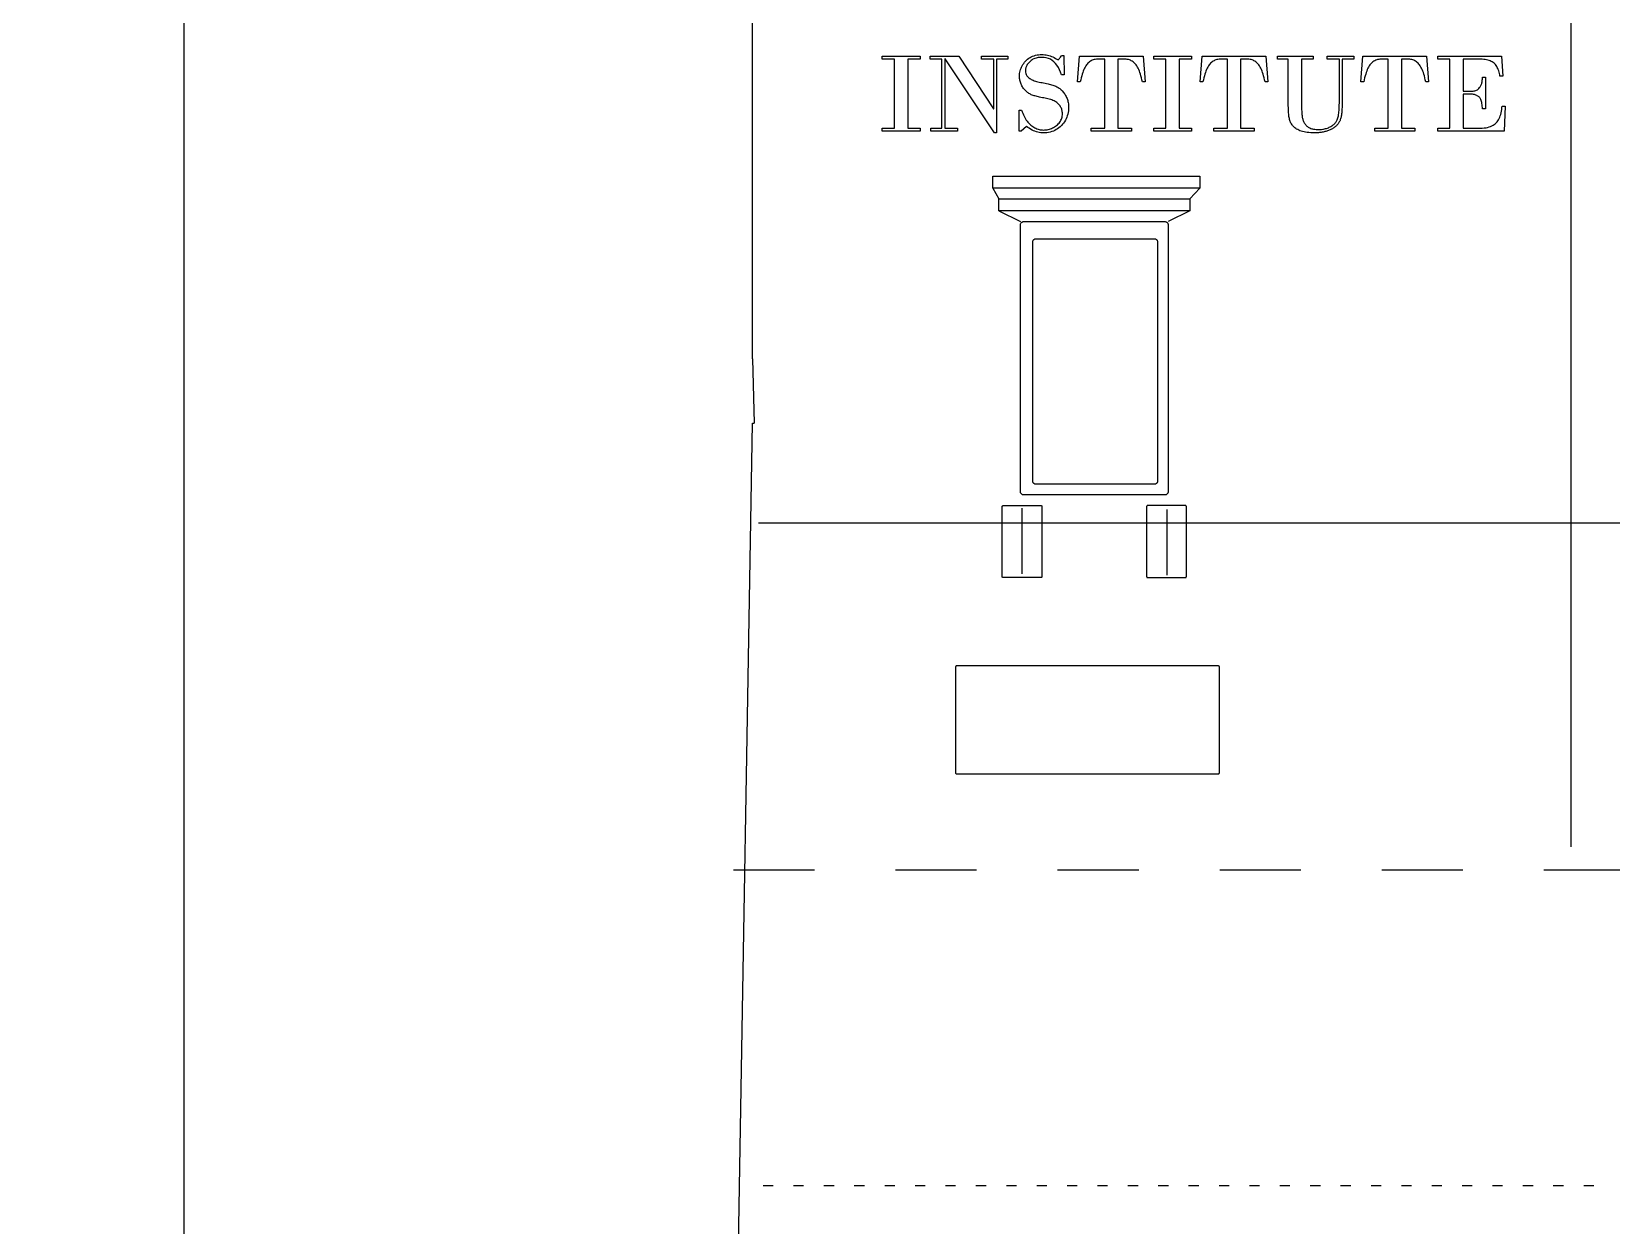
# Model space of a CAD drawing. Extents: x 1 to 211, y 73 to 297.
# Drawn here: x 0.6 to 78.6, y 183.9 to 242.8 of the extents above; entities that cross this region are included whole.
import ezdxf

# ---------------------------------------------------------------- set-up
doc = ezdxf.new("R2010")
doc.units = 0
doc.layers.add('Layer_1', color=7, linetype='CONTINUOUS')

msp = doc.modelspace()

# ---------------------------------------------------------------- linework, layer by layer
at = {"layer": 'Layer_1', "color": 7}
for points in [[(8.164498, 296.925619), (8.164498, 170.74947), (0.648154, 170.74947)], [(36.226427, 226.626995), (36.226427, 262.237207)], [(50.065971, 220.59284), (50.065971, 232.407731)], [(50.217269, 232.559029), (56.069587, 232.559029)], [(56.220885, 232.407731), (56.220885, 220.59284)], [(36.226427, 226.626996), (36.307527, 223.451994)], [(33.891987, 172.56127), (34.125427, 180.96524), (35.526097, 181.89901), (36.226427, 223.451993), (36.307527, 223.451993)], [(56.069587, 220.441542), (50.217269, 220.441542)], [(46.246828, 211.414589), (46.246828, 206.214052)], [(59.211315, 211.481186), (46.313425, 211.481186)], [(59.277912, 206.214052), (59.277912, 211.414589)], [(46.313425, 206.147455), (59.211315, 206.147455)]]:
    msp.add_lwpolyline(points, dxfattribs=at)
at = {"layer": 'Layer_1', "color": 1}
for points in [[(76.618614, 259.319656), (76.618614, 202.543642)], [(51.599725, 241.608441), (51.616265, 240.649327), (51.48673, 240.649327)], [(51.486733, 241.608441), (51.599725, 241.608441)], [(52.41001, 240.31033), (52.26945, 240.31033), (52.365913, 241.5671)], [(52.365913, 241.5671), (55.516106, 241.5671), (55.612566, 240.31033), (55.472006, 240.31033)], [(54.568013, 241.42654), (54.267601, 241.42654), (54.267601, 238.011764), (54.929059, 238.011764), (54.929059, 237.871205), (52.952957, 237.871205), (52.952957, 238.011764), (53.614415, 238.011764), (53.614415, 241.42654), (53.314003, 241.42654)], [(58.465105, 240.31033), (58.324545, 240.31033), (58.421008, 241.5671)], [(58.421008, 241.5671), (61.571201, 241.5671), (61.667661, 240.31033), (61.527102, 240.31033)], [(60.623109, 241.42654), (60.322697, 241.42654), (60.322697, 238.011764), (60.984157, 238.011764), (60.984157, 237.871205), (59.008052, 237.871205), (59.008052, 238.011764), (59.669509, 238.011764), (59.669509, 241.42654), (59.369097, 241.42654)], [(62.67639, 239.191362), (62.67639, 241.426538), (62.141712, 241.426538), (62.141712, 241.567098), (63.908355, 241.567098), (63.908355, 241.426538), (63.326824, 241.426538), (63.326824, 239.254752)], [(65.195438, 241.42654), (64.591858, 241.42654), (64.591858, 241.5671), (65.912017, 241.5671), (65.912017, 241.42654), (65.330486, 241.42654), (65.330486, 239.191364)], [(65.195441, 239.254752), (65.195438, 241.42654)], [(66.399843, 240.31033), (66.259283, 240.31033), (66.355746, 241.5671)], [(66.355746, 241.5671), (69.505939, 241.5671), (69.602399, 240.31033), (69.461842, 240.31033)], [(68.557849, 241.42654), (68.257437, 241.42654), (68.257437, 238.011764), (68.918895, 238.011764), (68.918895, 237.871205), (66.94279, 237.871205), (66.94279, 238.011764), (67.604248, 238.011764), (67.604248, 241.42654), (67.303835, 241.42654)], [(73.232151, 239.108679), (73.372711, 239.108679), (73.336881, 237.871202), (70.059908, 237.871202), (70.059908, 238.011761), (70.646952, 238.011761), (70.646952, 241.426537), (70.059908, 241.426537), (70.059908, 241.567097), (73.201833, 241.567097), (73.265223, 240.580423), (73.124663, 240.580423)], [(71.300143, 241.42654), (71.300143, 239.841798), (71.633628, 239.841798)], [(72.085623, 241.426537), (71.300143, 241.42654)], [(72.264769, 240.536325), (72.408085, 240.536325), (72.408085, 238.970875), (72.264769, 238.970875)], [(71.633628, 239.701235), (71.300143, 239.701235), (71.300143, 238.011761), (72.052551, 238.011761)], [(49.747647, 238.102715), (49.488576, 237.871205), (49.392116, 237.871205), (49.392116, 238.904732), (49.510627, 238.904732)], [(48.096195, 235.068782), (48.096195, 235.647085)], [(48.103601, 235.654491), (58.304317, 235.654491)], [(58.311723, 235.647085), (58.311723, 235.068782)], [(48.096196, 235.061378), (48.392169, 234.531333)], [(58.304317, 235.061376), (48.103601, 235.061376)], [(58.311721, 235.061378), (57.821403, 234.531333)], [(48.392169, 233.936471), (49.450505, 233.407299)], [(48.39217, 233.943897), (48.39217, 234.523907)], [(48.399597, 234.531334), (57.813975, 234.531334)], [(57.813975, 233.936469), (48.399597, 233.936469)], [(57.80839, 233.936471), (56.750054, 233.407299)], [(57.821403, 234.523907), (57.821403, 233.943897)], [(49.450504, 220.080875), (49.450504, 233.238802)], [(49.619001, 233.407299), (56.581557, 233.407299)], [(56.750054, 233.238802), (56.750054, 220.080875)], [(56.581557, 219.912378), (49.619001, 219.912378)], [(48.556026, 215.876818), (48.556026, 219.345715)], [(48.600448, 219.390137), (50.471342, 219.390137)], [(49.528292, 219.256882), (49.528292, 216.019446)], [(50.515764, 219.345715), (50.515764, 215.876818)], [(55.684797, 219.345715), (55.684797, 215.876818)], [(57.600113, 219.390137), (55.729219, 219.390137)], [(56.672978, 219.201064), (56.672978, 215.963627)], [(57.644535, 215.876818), (57.644535, 219.345715)], [(36.534197, 218.543336), (176.51778, 218.543336)], [(50.471342, 215.832396), (48.600448, 215.832396)], [(55.729219, 215.832396), (57.600113, 215.832396)]]:
    msp.add_lwpolyline(points, dxfattribs=at)
for points in [[(43.235039, 238.011764), (43.235039, 241.42654), (42.631459, 241.42654), (42.631459, 241.5671), (44.500077, 241.5671), (44.500077, 241.42654), (43.890984, 241.42654), (43.890984, 238.011764), (44.500077, 238.011764), (44.500077, 237.871205), (42.631459, 237.871205), (42.631459, 238.011764)], [(48.281411, 241.42654), (48.281411, 237.785766), (48.168412, 237.785766), (45.734798, 241.443077), (45.723778, 241.443077), (45.723778, 238.011764), (46.349407, 238.011764), (46.349407, 237.871205), (45.034759, 237.871205), (45.034759, 238.011764), (45.583218, 238.011764), (45.583218, 241.42654), (44.996174, 241.42654), (44.996174, 241.5671), (46.407284, 241.5671), (48.129831, 238.97639), (48.140851, 238.97639), (48.140851, 241.42654), (47.529003, 241.42654), (47.529003, 241.5671), (48.840894, 241.5671), (48.840894, 241.42654)], [(56.637828, 238.011764), (56.637828, 241.42654), (56.034248, 241.42654), (56.034248, 241.5671), (57.902866, 241.5671), (57.902866, 241.42654), (57.293774, 241.42654), (57.293774, 238.011764), (57.902866, 238.011764), (57.902866, 237.871205), (56.034248, 237.871205), (56.034248, 238.011764)], [(48.103601, 235.654491)], [(48.399597, 234.531334)], [(49.619001, 233.407299)], [(48.600448, 219.390137)], [(57.600113, 219.390137)]]:
    msp.add_lwpolyline(points, close=True, dxfattribs=at)
at = {"layer": 'Layer_1', "color": 7}
for points in [[(50.217269, 232.559029)], [(59.211315, 211.481186)]]:
    msp.add_lwpolyline(points, close=True, dxfattribs=at)
at = {"layer": 'Layer_1', "color": 1}
for points, knots in [([(49.510627, 238.904732), (49.548199, 238.803793), (49.619268, 238.612864), (49.772473, 238.363118), (49.954379, 238.168897), (50.157708, 238.029665), (50.376629, 237.944148), (50.604019, 237.917798), (50.829649, 237.942635), (51.045419, 238.020774), (51.240072, 238.145076), (51.403194, 238.306318), (51.505551, 238.508349), (51.533611, 238.716718), (51.511909, 238.911755), (51.442464, 239.081858), (51.32549, 239.229482), (51.158315, 239.352634), (50.935921, 239.442838), (50.676291, 239.495778), (50.4153, 239.542063), (50.186148, 239.601239), (49.994044, 239.662904), (49.832718, 239.751071), (49.694256, 239.871085), (49.57389, 240.019051), (49.478897, 240.189986), (49.420677, 240.378667), (49.400592, 240.599536), (49.429812, 240.846039), (49.533395, 241.102839), (49.699163, 241.330737), (49.920738, 241.519722), (50.203439, 241.631645), (50.501183, 241.663039), (50.794209, 241.632569), (51.067532, 241.541571), (51.228149, 241.43631), (51.310344, 241.382443)], [0, 0, 0, 0, 0.322558, 0.610126, 0.87245, 1.115196, 1.343478, 1.570505, 1.795155, 2.018616, 2.252663, 2.483518, 2.698394, 2.919091, 3.104793, 3.281537, 3.462805, 3.662957, 3.897584, 4.176578, 4.456505, 4.692694, 4.886292, 5.060233, 5.240095, 5.432505, 5.629857, 5.823099, 6.020308, 6.29151, 6.559518, 6.841783, 7.129969, 7.420846, 7.739309, 8.019286, 8.299638, 8.59348, 8.59348, 8.59348, 8.59348]), ([(51.48673, 240.649327), (51.423141, 240.816481), (51.307731, 241.119858), (50.951572, 241.452345), (50.57623, 241.526441), (50.282918, 241.498614), (50.073391, 241.428082), (49.911401, 241.306038), (49.793809, 241.163703), (49.717654, 241.012703), (49.693681, 240.861674), (49.713126, 240.720021), (49.775685, 240.59447), (49.880673, 240.481539), (50.042692, 240.389764), (50.263368, 240.31555), (50.529485, 240.262044), (50.802294, 240.213347), (51.042356, 240.147806), (51.240464, 240.073056), (51.406774, 239.974662), (51.547138, 239.841138), (51.666671, 239.676856), (51.76257, 239.487387), (51.819693, 239.274555), (51.839743, 239.011899), (51.807768, 238.71231), (51.686255, 238.398925), (51.485791, 238.138591), (51.231827, 237.934106), (50.927589, 237.810254), (50.614388, 237.773239), (50.306873, 237.810797), (50.01557, 237.920234), (49.839775, 238.039967), (49.747647, 238.102715)], [0, 0, 0, 0, 0.53184, 0.965263, 1.394116, 1.633557, 1.846266, 2.047773, 2.233353, 2.396479, 2.548979, 2.684835, 2.818779, 2.963327, 3.140839, 3.370975, 3.65955, 3.954309, 4.202158, 4.405055, 4.587924, 4.777722, 4.981864, 5.19496, 5.411141, 5.638241, 5.982269, 6.306067, 6.633309, 6.957092, 7.273053, 7.605598, 7.892258, 8.195156, 8.528687, 8.528687, 8.528687, 8.528687]), ([(51.310344, 241.382443), (51.332449, 241.404678), (51.377024, 241.449516), (51.436052, 241.525438), (51.469696, 241.580539), (51.486733, 241.608441)], [0, 0, 0, 0, 0.094002, 0.189563, 0.287598, 0.287598, 0.287598, 0.287598]), ([(53.314003, 241.42654), (53.240838, 241.421924), (53.099323, 241.412994), (52.903229, 241.326596), (52.734501, 241.182704), (52.601397, 240.961812), (52.490498, 240.66559), (52.438726, 240.437078), (52.41001, 240.31033)], [0, 0, 0, 0, 0.21848, 0.422586, 0.630251, 0.87412, 1.186833, 1.576316, 1.576316, 1.576316, 1.576316]), ([(55.472006, 240.31033), (55.443211, 240.437066), (55.391276, 240.665647), (55.279735, 240.96232), (55.144644, 241.181713), (54.977694, 241.326814), (54.782175, 241.413028), (54.641065, 241.421931), (54.568013, 241.42654)], [0, 0, 0, 0, 0.389559, 0.702607, 0.94731, 1.15381, 1.357073, 1.575249, 1.575249, 1.575249, 1.575249]), ([(59.369097, 241.42654), (59.295933, 241.421924), (59.154417, 241.412994), (58.958324, 241.326596), (58.789596, 241.182704), (58.656492, 240.961812), (58.545593, 240.66559), (58.493821, 240.437078), (58.465105, 240.31033)], [0, 0, 0, 0, 0.218479, 0.422585, 0.63025, 0.874119, 1.186832, 1.576315, 1.576315, 1.576315, 1.576315]), ([(61.527102, 240.31033), (61.498307, 240.437066), (61.446372, 240.665647), (61.334831, 240.96232), (61.19974, 241.181714), (61.03279, 241.326813), (60.837271, 241.413028), (60.696161, 241.421931), (60.623109, 241.42654)], [0, 0, 0, 0, 0.389559, 0.702607, 0.94731, 1.15381, 1.357074, 1.575249, 1.575249, 1.575249, 1.575249]), ([(67.303835, 241.42654), (67.230671, 241.421924), (67.089155, 241.412994), (66.893062, 241.326596), (66.724334, 241.182704), (66.59123, 240.961812), (66.480331, 240.66559), (66.428559, 240.437078), (66.399843, 240.31033)], [0, 0, 0, 0, 0.218479, 0.422585, 0.63025, 0.874119, 1.186832, 1.576315, 1.576315, 1.576315, 1.576315]), ([(69.461842, 240.31033), (69.433047, 240.437066), (69.381112, 240.665647), (69.269571, 240.96232), (69.13448, 241.181713), (68.96753, 241.326814), (68.772011, 241.413028), (68.630901, 241.421931), (68.557849, 241.42654)], [0, 0, 0, 0, 0.389559, 0.702607, 0.94731, 1.15381, 1.357073, 1.575249, 1.575249, 1.575249, 1.575249]), ([(73.124663, 240.580423), (73.106746, 240.671999), (73.073605, 240.841381), (72.975054, 241.063949), (72.837412, 241.239398), (72.638024, 241.354532), (72.381551, 241.417105), (72.190746, 241.423187), (72.085623, 241.426537)], [0, 0, 0, 0, 0.279206, 0.516424, 0.723959, 0.936659, 1.193374, 1.508339, 1.508339, 1.508339, 1.508339]), ([(71.633628, 239.841798), (71.670829, 239.842365), (71.741329, 239.843439), (71.840787, 239.855031), (71.931846, 239.87115), (72.015958, 239.909333), (72.090237, 239.975423), (72.159293, 240.066147), (72.216782, 240.190034), (72.252193, 240.351241), (72.260317, 240.470811), (72.264769, 240.536325)], [0, 0, 0, 0, 0.111529, 0.211358, 0.300247, 0.387938, 0.484396, 0.595377, 0.728117, 0.890559, 1.087434, 1.087434, 1.087434, 1.087434]), ([(72.264769, 238.970875), (72.258003, 239.05911), (72.246032, 239.215221), (72.193539, 239.418341), (72.101747, 239.562574), (71.971353, 239.646752), (71.813159, 239.694266), (71.69669, 239.698787), (71.633628, 239.701235)], [0, 0, 0, 0, 0.265265, 0.469326, 0.623654, 0.765158, 0.924968, 1.113667, 1.113667, 1.113667, 1.113667]), ([(65.330486, 239.191364), (65.329216, 239.0929), (65.326912, 238.914369), (65.304036, 238.674268), (65.264053, 238.482455), (65.199962, 238.326609), (65.109742, 238.194486), (64.992883, 238.081396), (64.854887, 237.986536), (64.698858, 237.909672), (64.527962, 237.854132), (64.348073, 237.814957), (64.162704, 237.790726), (63.914632, 237.781686), (63.62765, 237.796677), (63.325043, 237.853792), (63.090953, 237.961049), (62.922507, 238.102773), (62.800277, 238.262258), (62.730985, 238.44992), (62.701066, 238.664344), (62.679286, 238.913756), (62.677403, 239.094219), (62.67639, 239.191362)], [0, 0, 0, 0, 0.295322, 0.535466, 0.722602, 0.880994, 1.037704, 1.199032, 1.36604, 1.538189, 1.718986, 1.903697, 2.089892, 2.279005, 2.647699, 2.950234, 3.19749, 3.410551, 3.604949, 3.793414, 4.003098, 4.252958, 4.544268, 4.544268, 4.544268, 4.544268]), ([(63.326824, 239.254752), (63.327486, 239.16204), (63.328709, 238.990788), (63.342643, 238.755333), (63.362364, 238.557422), (63.404275, 238.387432), (63.481397, 238.241811), (63.588309, 238.113468), (63.74061, 238.014161), (63.940453, 237.96078), (64.156204, 237.946273), (64.37049, 237.959791), (64.564124, 238.003149), (64.740345, 238.074085), (64.892607, 238.170792), (65.014146, 238.290476), (65.10647, 238.441411), (65.160987, 238.647638), (65.190814, 238.923669), (65.19377, 239.13521), (65.195441, 239.254752)], [0, 0, 0, 0, 0.278095, 0.513683, 0.707363, 0.874423, 1.035091, 1.197548, 1.370732, 1.571009, 1.810927, 2.017217, 2.213122, 2.403626, 2.584383, 2.750685, 2.911183, 3.108731, 3.384603, 3.743072, 3.743072, 3.743072, 3.743072]), ([(72.052551, 238.011761), (72.180572, 238.016214), (72.411399, 238.024244), (72.720292, 238.107955), (72.950268, 238.267512), (73.095447, 238.49854), (73.193804, 238.782192), (73.218699, 238.994147), (73.232151, 239.108679)], [0, 0, 0, 0, 0.383634, 0.691704, 0.946733, 1.202639, 1.496118, 1.84114, 1.84114, 1.84114, 1.84114]), ([(48.096195, 235.647085), (48.096399, 235.648383), (48.0968, 235.65094), (48.099746, 235.653886), (48.102303, 235.654287), (48.103601, 235.654491)], [0, 0, 0, 0, 0.003872, 0.007629, 0.011501, 0.011501, 0.011501, 0.011501]), ([(58.304317, 235.654491), (58.305615, 235.654287), (58.308172, 235.653886), (58.311118, 235.65094), (58.311519, 235.648383), (58.311723, 235.647085)], [0, 0, 0, 0, 0.003872, 0.007629, 0.011501, 0.011501, 0.011501, 0.011501]), ([(48.103601, 235.061376), (48.102303, 235.06158), (48.099746, 235.061981), (48.0968, 235.064927), (48.096399, 235.067484), (48.096195, 235.068782)], [0, 0, 0, 0, 0.003872, 0.007629, 0.011501, 0.011501, 0.011501, 0.011501]), ([(58.311723, 235.068782), (58.311519, 235.067484), (58.311118, 235.064927), (58.308172, 235.061981), (58.305615, 235.06158), (58.304317, 235.061376)], [0, 0, 0, 0, 0.003872, 0.007629, 0.011501, 0.011501, 0.011501, 0.011501]), ([(48.39217, 234.523907), (48.39222, 234.524557), (48.392318, 234.525851), (48.393097, 234.527662), (48.394283, 234.529221), (48.395842, 234.530407), (48.397653, 234.531186), (48.398947, 234.531284), (48.399597, 234.531334)], [0, 0, 0, 0, 0.001944, 0.003873, 0.005817, 0.007761, 0.009689, 0.011634, 0.011634, 0.011634, 0.011634]), ([(48.399597, 233.936469), (48.398947, 233.936519), (48.397653, 233.936617), (48.395842, 233.937397), (48.394283, 233.938582), (48.393097, 233.940141), (48.392318, 233.941952), (48.39222, 233.943247), (48.39217, 233.943897)], [0, 0, 0, 0, 0.001944, 0.003873, 0.005817, 0.007761, 0.009689, 0.011634, 0.011634, 0.011634, 0.011634]), ([(57.813975, 234.531334), (57.814625, 234.531284), (57.81592, 234.531186), (57.817731, 234.530407), (57.819289, 234.529221), (57.820475, 234.527662), (57.821254, 234.525851), (57.821353, 234.524557), (57.821403, 234.523907)], [0, 0, 0, 0, 0.001944, 0.003873, 0.005817, 0.007761, 0.009689, 0.011634, 0.011634, 0.011634, 0.011634]), ([(57.821403, 233.943897), (57.821353, 233.943247), (57.821254, 233.941952), (57.820475, 233.940141), (57.819289, 233.938582), (57.817731, 233.937397), (57.81592, 233.936617), (57.814625, 233.936519), (57.813975, 233.936469)], [0, 0, 0, 0, 0.001944, 0.003873, 0.005817, 0.007761, 0.009689, 0.011634, 0.011634, 0.011634, 0.011634]), ([(49.450504, 233.238802), (49.451627, 233.253548), (49.453864, 233.282917), (49.471544, 233.324004), (49.498442, 233.359361), (49.533799, 233.386259), (49.574886, 233.403939), (49.604255, 233.406176), (49.619001, 233.407299)], [0, 0, 0, 0, 0.044108, 0.087851, 0.13196, 0.176068, 0.219811, 0.263919, 0.263919, 0.263919, 0.263919]), ([(56.581557, 233.407299), (56.596303, 233.406176), (56.625672, 233.403939), (56.666759, 233.386259), (56.702116, 233.359361), (56.729014, 233.324004), (56.746694, 233.282917), (56.748931, 233.253548), (56.750054, 233.238802)], [0, 0, 0, 0, 0.044108, 0.087851, 0.13196, 0.176068, 0.219811, 0.263919, 0.263919, 0.263919, 0.263919]), ([(49.619001, 219.912378), (49.604255, 219.913501), (49.574886, 219.915738), (49.533799, 219.933418), (49.498442, 219.960316), (49.471544, 219.995673), (49.453864, 220.03676), (49.451627, 220.066129), (49.450504, 220.080875)], [0, 0, 0, 0, 0.044108, 0.087851, 0.13196, 0.176068, 0.219811, 0.263919, 0.263919, 0.263919, 0.263919]), ([(56.750054, 220.080875), (56.748931, 220.066129), (56.746694, 220.03676), (56.729014, 219.995673), (56.702116, 219.960316), (56.666759, 219.933418), (56.625672, 219.915738), (56.596303, 219.913501), (56.581557, 219.912378)], [0, 0, 0, 0, 0.044108, 0.087851, 0.13196, 0.176068, 0.219811, 0.263919, 0.263919, 0.263919, 0.263919]), ([(48.556026, 219.345715), (48.556322, 219.349603), (48.556912, 219.357346), (48.561573, 219.368177), (48.568664, 219.377499), (48.577986, 219.38459), (48.588817, 219.389251), (48.59656, 219.389841), (48.600448, 219.390137)], [0, 0, 0, 0, 0.011629, 0.023161, 0.034789, 0.046418, 0.05795, 0.069579, 0.069579, 0.069579, 0.069579]), ([(50.471342, 219.390137), (50.47523, 219.389841), (50.482972, 219.389251), (50.493804, 219.38459), (50.503126, 219.377499), (50.510217, 219.368177), (50.514878, 219.357346), (50.515468, 219.349603), (50.515764, 219.345715)], [0, 0, 0, 0, 0.011629, 0.023161, 0.034789, 0.046418, 0.05795, 0.069579, 0.069579, 0.069579, 0.069579]), ([(55.729219, 219.390137), (55.725331, 219.389841), (55.717589, 219.389251), (55.706757, 219.38459), (55.697435, 219.377499), (55.690344, 219.368177), (55.685683, 219.357346), (55.685093, 219.349603), (55.684797, 219.345715)], [0, 0, 0, 0, 0.011629, 0.023161, 0.034789, 0.046418, 0.05795, 0.069579, 0.069579, 0.069579, 0.069579]), ([(57.644535, 219.345715), (57.644239, 219.349603), (57.643649, 219.357346), (57.638988, 219.368177), (57.631897, 219.377499), (57.622575, 219.38459), (57.611744, 219.389251), (57.604001, 219.389841), (57.600113, 219.390137)], [0, 0, 0, 0, 0.011629, 0.023161, 0.034789, 0.046418, 0.05795, 0.069579, 0.069579, 0.069579, 0.069579]), ([(48.600448, 215.832396), (48.59656, 215.832692), (48.588817, 215.833282), (48.577986, 215.837943), (48.568664, 215.845034), (48.561573, 215.854355), (48.556912, 215.865187), (48.556322, 215.87293), (48.556026, 215.876818)], [0, 0, 0, 0, 0.011629, 0.023161, 0.034789, 0.046418, 0.05795, 0.069579, 0.069579, 0.069579, 0.069579]), ([(50.515764, 215.876818), (50.515468, 215.87293), (50.514878, 215.865187), (50.510217, 215.854355), (50.503126, 215.845034), (50.493804, 215.837943), (50.482972, 215.833282), (50.47523, 215.832692), (50.471342, 215.832396)], [0, 0, 0, 0, 0.011629, 0.023161, 0.034789, 0.046418, 0.05795, 0.069579, 0.069579, 0.069579, 0.069579]), ([(55.684797, 215.876818), (55.685093, 215.87293), (55.685683, 215.865187), (55.690344, 215.854355), (55.697435, 215.845034), (55.706757, 215.837943), (55.717589, 215.833282), (55.725331, 215.832692), (55.729219, 215.832396)], [0, 0, 0, 0, 0.011629, 0.023161, 0.034789, 0.046418, 0.05795, 0.069579, 0.069579, 0.069579, 0.069579]), ([(57.600113, 215.832396), (57.604001, 215.832692), (57.611744, 215.833282), (57.622575, 215.837943), (57.631897, 215.845034), (57.638988, 215.854355), (57.643649, 215.865187), (57.644239, 215.87293), (57.644535, 215.876818)], [0, 0, 0, 0, 0.011629, 0.023161, 0.034789, 0.046418, 0.05795, 0.069579, 0.069579, 0.069579, 0.069579])]:
    msp.add_open_spline(points, degree=3, knots=knots, dxfattribs=at)
at = {"layer": 'Layer_1', "color": 7}
for points, knots in [([(50.065971, 232.407731), (50.06698, 232.420971), (50.068988, 232.447343), (50.084863, 232.484236), (50.109016, 232.515984), (50.140764, 232.540137), (50.177657, 232.556012), (50.204029, 232.55802), (50.217269, 232.559029)], [0, 0, 0, 0, 0.039606, 0.078884, 0.118491, 0.158097, 0.197375, 0.236981, 0.236981, 0.236981, 0.236981]), ([(56.069587, 232.559029), (56.082828, 232.55802), (56.109199, 232.556012), (56.146092, 232.540137), (56.177841, 232.515984), (56.201993, 232.484236), (56.217868, 232.447343), (56.219877, 232.420971), (56.220885, 232.407731)], [0, 0, 0, 0, 0.039606, 0.078884, 0.118491, 0.158097, 0.197375, 0.236981, 0.236981, 0.236981, 0.236981]), ([(50.217269, 220.441542), (50.204029, 220.442551), (50.177657, 220.444559), (50.140764, 220.460434), (50.109016, 220.484587), (50.084863, 220.516335), (50.068988, 220.553228), (50.06698, 220.5796), (50.065971, 220.59284)], [0, 0, 0, 0, 0.039606, 0.078884, 0.118491, 0.158097, 0.197375, 0.236981, 0.236981, 0.236981, 0.236981]), ([(56.220885, 220.59284), (56.219877, 220.5796), (56.217868, 220.553228), (56.201993, 220.516335), (56.177841, 220.484587), (56.146092, 220.460434), (56.109199, 220.444559), (56.082828, 220.442551), (56.069587, 220.441542)], [0, 0, 0, 0, 0.039606, 0.078884, 0.118491, 0.158097, 0.197375, 0.236981, 0.236981, 0.236981, 0.236981]), ([(46.313425, 211.481186), (46.307597, 211.480742), (46.295989, 211.479858), (46.27975, 211.47287), (46.265775, 211.462239), (46.255144, 211.448264), (46.248156, 211.432025), (46.247272, 211.420417), (46.246828, 211.414589)], [0, 0, 0, 0, 0.017433, 0.034722, 0.052156, 0.069589, 0.086878, 0.104311, 0.104311, 0.104311, 0.104311]), ([(59.277912, 211.414589), (59.277468, 211.420417), (59.276584, 211.432025), (59.269596, 211.448264), (59.258965, 211.462239), (59.24499, 211.47287), (59.228751, 211.479858), (59.217143, 211.480742), (59.211315, 211.481186)], [0, 0, 0, 0, 0.017433, 0.034722, 0.052156, 0.069589, 0.086878, 0.104311, 0.104311, 0.104311, 0.104311]), ([(46.246828, 206.214052), (46.247272, 206.208224), (46.248156, 206.196616), (46.255144, 206.180377), (46.265775, 206.166402), (46.27975, 206.155771), (46.295989, 206.148783), (46.307597, 206.147899), (46.313425, 206.147455)], [0, 0, 0, 0, 0.017433, 0.034722, 0.052156, 0.069589, 0.086878, 0.104311, 0.104311, 0.104311, 0.104311]), ([(59.211315, 206.147455), (59.217143, 206.147899), (59.228751, 206.148783), (59.24499, 206.155771), (59.258965, 206.166402), (59.269596, 206.180377), (59.276584, 206.196616), (59.277468, 206.208224), (59.277912, 206.214052)], [0, 0, 0, 0, 0.017433, 0.034722, 0.052156, 0.069589, 0.086878, 0.104311, 0.104311, 0.104311, 0.104311])]:
    msp.add_open_spline(points, degree=3, knots=knots, dxfattribs=at)
at = {"layer": 'Layer_1', "color": 5}
for points, knots in [([(35.2912, 201.4048), (35.446449, 201.4048), (36.053244, 201.4048), (37.386578, 201.4048), (38.564662, 201.4048), (39.2912, 201.4048)], [0, 0, 0, 0, 0.465748, 1.820385, 4, 4, 4, 4]), ([(43.2916, 201.4048), (43.710189, 201.4048), (44.5735, 201.4048), (45.9068, 201.4048), (46.821511, 201.4048), (47.2915, 201.4048)], [0, 0, 0, 0, 1.255767, 2.589933, 3.9999, 3.9999, 3.9999, 3.9999]), ([(51.2922, 201.4048), (51.723654, 201.4048), (52.599667, 201.4048), (53.932933, 201.4048), (54.834746, 201.4048), (55.292, 201.4048)], [0, 0, 0, 0, 1.294363, 2.628037, 3.9998, 3.9998, 3.9998, 3.9998]), ([(59.2926, 201.4048), (59.728988, 201.4048), (60.609889, 201.4048), (61.943156, 201.4048), (62.840035, 201.4048), (63.2924, 201.4048)], [0, 0, 0, 0, 1.309163, 2.642704, 3.9998, 3.9998, 3.9998, 3.9998]), ([(67.2916, 201.4048), (67.730598, 201.4048), (68.614044, 201.4048), (69.947178, 201.4048), (70.841314, 201.4048), (71.291, 201.4048)], [0, 0, 0, 0, 1.316993, 2.650341, 3.9994, 3.9994, 3.9994, 3.9994]), ([(75.2904, 201.4048), (75.731168, 201.4048), (76.616444, 201.4048), (77.949778, 201.4048), (78.842343, 201.4048), (79.2904, 201.4048)], [0, 0, 0, 0, 1.322304, 2.65583, 4, 4, 4, 4]), ([(36.756, 185.826), (36.807949, 185.826), (36.915456, 185.826), (37.082089, 185.826), (37.196773, 185.826), (37.2559, 185.826)], [0, 0, 0, 0, 0.155848, 0.322519, 0.4999, 0.4999, 0.4999, 0.4999]), ([(38.2555, 185.826), (38.309364, 185.826), (38.418678, 185.826), (38.585011, 185.826), (38.69748, 185.826), (38.7545, 185.826)], [0, 0, 0, 0, 0.161593, 0.327941, 0.499, 0.499, 0.499, 0.499]), ([(39.7541, 185.826), (39.8086, 185.826), (39.9186, 185.826), (40.0851, 185.826), (40.1971, 185.826), (40.2536, 185.826)], [0, 0, 0, 0, 0.1635, 0.33, 0.4995, 0.4995, 0.4995, 0.4995]), ([(41.254, 185.826), (41.308932, 185.826), (41.419522, 185.826), (41.586489, 185.826), (41.698523, 185.826), (41.7549, 185.826)], [0, 0, 0, 0, 0.164796, 0.33177, 0.5009, 0.5009, 0.5009, 0.5009]), ([(42.7553, 185.826), (42.810346, 185.826), (42.921, 185.826), (43.087833, 185.826), (43.199621, 185.826), (43.2558, 185.826)], [0, 0, 0, 0, 0.165137, 0.331963, 0.5005, 0.5005, 0.5005, 0.5005]), ([(44.2565, 185.826), (44.311658, 185.826), (44.422433, 185.826), (44.5893, 185.826), (44.701009, 185.826), (44.7571, 185.826)], [0, 0, 0, 0, 0.165474, 0.332326, 0.5006, 0.5006, 0.5006, 0.5006]), ([(45.7567, 185.826), (45.811933, 185.826), (45.9228, 185.826), (46.0897, 185.826), (46.201367, 185.826), (46.2574, 185.826)], [0, 0, 0, 0, 0.1657, 0.3326, 0.5007, 0.5007, 0.5007, 0.5007]), ([(47.2579, 185.826), (47.313209, 185.826), (47.424167, 185.826), (47.5911, 185.826), (47.702725, 185.826), (47.7587, 185.826)], [0, 0, 0, 0, 0.165926, 0.332874, 0.5008, 0.5008, 0.5008, 0.5008]), ([(48.7592, 185.826), (48.814412, 185.826), (48.925133, 185.826), (49.091667, 185.826), (49.202988, 185.826), (49.2588, 185.826)], [0, 0, 0, 0, 0.165637, 0.332163, 0.4996, 0.4996, 0.4996, 0.4996]), ([(50.2594, 185.826), (50.314689, 185.826), (50.425511, 185.826), (50.592111, 185.826), (50.703422, 185.826), (50.7592, 185.826)], [0, 0, 0, 0, 0.165867, 0.332467, 0.4998, 0.4998, 0.4998, 0.4998]), ([(51.759, 185.826), (51.814388, 185.826), (51.9254, 185.826), (52.092267, 185.826), (52.203746, 185.826), (52.2596, 185.826)], [0, 0, 0, 0, 0.166163, 0.333037, 0.5006, 0.5006, 0.5006, 0.5006]), ([(53.2605, 185.826), (53.315791, 185.826), (53.426567, 185.826), (53.593033, 185.826), (53.704209, 185.826), (53.7599, 185.826)], [0, 0, 0, 0, 0.165874, 0.332326, 0.4994, 0.4994, 0.4994, 0.4994]), ([(54.7597, 185.826), (54.815047, 185.826), (54.925911, 185.826), (55.092478, 185.826), (55.203698, 185.826), (55.2594, 185.826)], [0, 0, 0, 0, 0.166041, 0.332593, 0.4997, 0.4997, 0.4997, 0.4997]), ([(56.2584, 185.826), (56.313846, 185.826), (56.4249, 185.826), (56.591733, 185.826), (56.703121, 185.826), (56.7589, 185.826)], [0, 0, 0, 0, 0.166337, 0.333163, 0.5005, 0.5005, 0.5005, 0.5005]), ([(57.7579, 185.826), (57.813278, 185.826), (57.924189, 185.826), (58.090789, 185.826), (58.202011, 185.826), (58.2577, 185.826)], [0, 0, 0, 0, 0.166133, 0.332733, 0.4998, 0.4998, 0.4998, 0.4998]), ([(59.2581, 185.826), (59.31351, 185.826), (59.424478, 185.826), (59.591144, 185.826), (59.702401, 185.826), (59.7581, 185.826)], [0, 0, 0, 0, 0.16623, 0.332904, 0.5, 0.5, 0.5, 0.5]), ([(60.7577, 185.826), (60.813056, 185.826), (60.923878, 185.826), (61.090278, 185.826), (61.201322, 185.826), (61.2569, 185.826)], [0, 0, 0, 0, 0.166067, 0.332467, 0.4992, 0.4992, 0.4992, 0.4992]), ([(62.2578, 185.826), (62.313189, 185.826), (62.424078, 185.826), (62.590578, 185.826), (62.701689, 185.826), (62.7573, 185.826)], [0, 0, 0, 0, 0.166167, 0.332667, 0.4995, 0.4995, 0.4995, 0.4995]), ([(63.7578, 185.826), (63.813347, 185.826), (63.924544, 185.826), (64.091511, 185.826), (64.202931, 185.826), (64.2587, 185.826)], [0, 0, 0, 0, 0.166641, 0.333593, 0.5009, 0.5009, 0.5009, 0.5009]), ([(65.2594, 185.826), (65.314812, 185.826), (65.425733, 185.826), (65.592267, 185.826), (65.703388, 185.826), (65.759, 185.826)], [0, 0, 0, 0, 0.166237, 0.332763, 0.4996, 0.4996, 0.4996, 0.4996]), ([(66.7586, 185.826), (66.814021, 185.826), (66.924967, 185.826), (67.091533, 185.826), (67.202679, 185.826), (67.2583, 185.826)], [0, 0, 0, 0, 0.166263, 0.332837, 0.4997, 0.4997, 0.4997, 0.4997]), ([(68.2575, 185.826), (68.312886, 185.826), (68.423756, 185.826), (68.590189, 185.826), (68.701236, 185.826), (68.7568, 185.826)], [0, 0, 0, 0, 0.166159, 0.332607, 0.4993, 0.4993, 0.4993, 0.4993]), ([(69.7564, 185.826), (69.811902, 185.826), (69.922989, 185.826), (70.089756, 185.826), (70.20102, 185.826), (70.2567, 185.826)], [0, 0, 0, 0, 0.166507, 0.333259, 0.5003, 0.5003, 0.5003, 0.5003]), ([(71.2558, 185.826), (71.311344, 185.826), (71.422522, 185.826), (71.589422, 185.826), (71.700778, 185.826), (71.7565, 185.826)], [0, 0, 0, 0, 0.166633, 0.333533, 0.5007, 0.5007, 0.5007, 0.5007]), ([(72.7561, 185.826), (72.811668, 185.826), (72.922878, 185.826), (73.089811, 185.826), (73.201177, 185.826), (73.2569, 185.826)], [0, 0, 0, 0, 0.166704, 0.33363, 0.5008, 0.5008, 0.5008, 0.5008]), ([(74.2561, 185.826), (74.311633, 185.826), (74.422767, 185.826), (74.589567, 185.826), (74.700833, 185.826), (74.7565, 185.826)], [0, 0, 0, 0, 0.1666, 0.3334, 0.5004, 0.5004, 0.5004, 0.5004]), ([(75.7565, 185.826), (75.811942, 185.826), (75.9229, 185.826), (76.089433, 185.826), (76.200525, 185.826), (76.2561, 185.826)], [0, 0, 0, 0, 0.166326, 0.332874, 0.4996, 0.4996, 0.4996, 0.4996]), ([(77.2561, 185.826), (77.311625, 185.826), (77.422733, 185.826), (77.5895, 185.826), (77.700742, 185.826), (77.7564, 185.826)], [0, 0, 0, 0, 0.166574, 0.333326, 0.5003, 0.5003, 0.5003, 0.5003])]:
    msp.add_open_spline(points, degree=3, knots=knots, dxfattribs=at)

doc.saveas('drawing.dxf')
